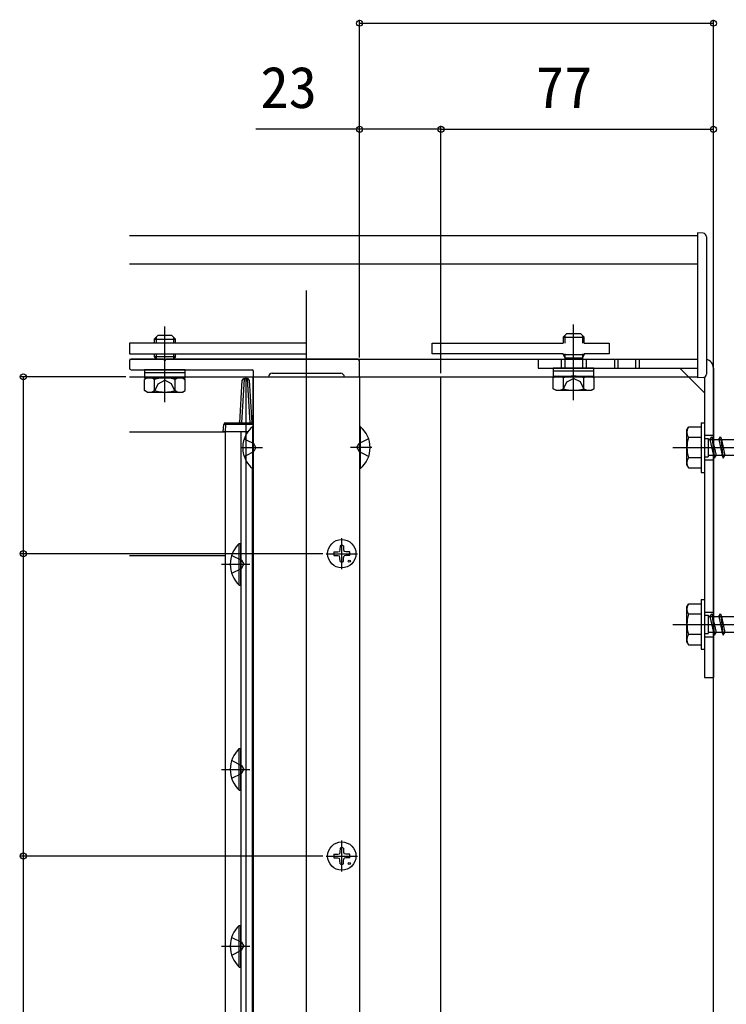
# Model space of a CAD drawing. Units: millimetres, scale not verified. Extents: x -700 to 700, y -1043 to 1037.
# Drawn here: x 319 to 518.6, y 192.9 to 471.4 of the extents above; entities that cross this region are included whole.
import ezdxf
from ezdxf.enums import TextEntityAlignment as Align

# ---------------------------------------------------------------- set-up
doc = ezdxf.new("R2010")
doc.units = ezdxf.units.MM
doc.header["$LTSCALE"] = 6
for name, color, linetype in [('0-3_YKK_12', 2, 'Continuous'), ('0-4_YKK_13', 4, 'Continuous'), ('0-5_YKK_D', 6, 'Continuous'), ('0-7_YSS_K', 3, 'Continuous')]:
    doc.layers.add(name, color=color, linetype=linetype)
doc.styles.add('ＭＳ ゴシック', font='')
doc.styles.get('ＭＳ ゴシック').set_extended_font_data('MS Gothic')

msp = doc.modelspace()

# ---------------------------------------------------------------- linework, layer by layer
at = {"layer": '0-3_YKK_12'}
for p, q in [((350, 410.358), (510.5, 410.358)), ((350, 402.359), (510.5, 402.359)), ((400, 72.787), (400, 394.734)), ((360, 363.236), (360, 384.647)), ((350, 370.358), (510.5, 370.358)), ((383, 370.358), (438, 370.358)), ((383, 99.358), (383, 370.358)), ((385, 370.358), (415, 370.358)), ((385, 99.358), (385, 370.358)), ((438, 99.358), (438, 370.358)), ((350, 354.858), (376.875, 354.858)), ((377, 354.858), (377, 113.851)), ((381.5, 354.858), (381.5, 113.851)), ((381.5, 350.358), (387.55, 350.358)), ((418.5, 350.358), (412.45, 350.358)), ((503.5, 350.358), (606.539, 350.358)), ((384.7, 344.502), (384.7, 113.851)), ((410, 315.958), (410, 324.758)), ((405.6, 320.358), (414.4, 320.358)), ((350, 319.856), (376.892, 319.856)), ((503.5, 300.358), (606.539, 300.358)), ((410, 230.458), (410, 239.258)), ((405.6, 234.858), (414.4, 234.858))]:
    msp.add_line(p, q, dxfattribs=at)
for points in [[(385, 370.358), (385, 99.358), (385, 98.358)], [(415, 370.358), (415, 99.358), (415, 98.358)]]:
    msp.add_lwpolyline(points, dxfattribs=at)
at = {"layer": '0-4_YKK_13'}
for p, q in [((513, 409.964), (513, 403.956)), ((513, 403.956), (513, 402.558)), ((510.5, 403.692), (510.5, 371.558)), ((513, 402.558), (513, 371.558)), ((475.5, 363.736), (475.5, 385.147)), ((357, 381.057), (358, 382.057)), ((357.54, 381.597), (357.54, 379.858)), ((362, 382.057), (358, 382.057)), ((363, 381.057), (362, 382.057)), ((362.46, 381.597), (362.46, 379.858)), ((472.5, 381.557), (473.5, 382.557)), ((472.5, 381.557), (478.5, 381.557)), ((472.5, 381.557), (472.5, 379.857)), ((473.04, 382.097), (473.04, 379.857)), ((477.5, 382.557), (473.5, 382.557)), ((478.5, 381.557), (477.5, 382.557)), ((477.96, 382.097), (477.96, 379.857)), ((478.5, 379.857), (478.5, 381.557)), ((357, 381.057), (363, 381.057)), ((357, 381.057), (357, 379.858)), ((363, 379.858), (363, 381.057)), ((357, 376.858), (357, 376.157)), ((357, 376.157), (363, 376.157)), ((357, 376.157), (357.462, 375.358)), ((357.54, 376.858), (357.54, 375.358)), ((360, 367.358), (360, 377.358)), ((362.46, 376.858), (362.46, 375.358)), ((363, 376.157), (362.538, 375.358)), ((363, 376.157), (363, 376.858)), ((472.5, 376.857), (472.5, 376.657)), ((472.5, 376.657), (478.5, 376.657)), ((478.5, 376.657), (477.96, 375.722)), ((478.5, 376.657), (478.5, 376.857)), ((350, 375.358), (510.5, 375.358)), ((350, 374.858), (350, 372.858)), ((359.542, 375.358), (350.5, 375.358)), ((359.732, 375.222), (360.268, 375.222)), ((415, 370.658), (415, 374.858)), ((465.5, 375.358), (465.5, 372.858)), ((472, 375.358), (472, 372.858)), ((473, 375.358), (473, 372.858)), ((478, 375.358), (478, 372.858)), ((479, 375.358), (479, 372.858)), ((487, 375.358), (487, 372.858)), ((488, 375.358), (488, 372.858)), ((493, 375.358), (493, 372.858)), ((494, 375.358), (494, 372.858)), ((350.5, 372.358), (384.7, 372.358)), ((365.75, 372.358), (354.25, 372.358)), ((354.25, 371.558), (354.25, 370.057)), ((354.25, 371.558), (365.75, 371.558)), ((365.75, 370.057), (365.75, 371.558)), ((385, 372.058), (385, 370.658)), ((385.3, 370.358), (387, 370.358)), ((390.3, 371.358), (409.7, 371.358)), ((413, 370.358), (414.7, 370.358)), ((465.5, 372.858), (510.5, 372.858)), ((470.5, 370.557), (469.726, 370.111)), ((481.25, 372.858), (469.75, 372.858)), ((469.75, 372.058), (469.75, 370.557)), ((469.75, 372.058), (481.25, 372.058)), ((469.75, 370.557), (481.25, 370.557)), ((470.5, 370.557), (480.5, 370.557)), ((480.5, 370.557), (481.273, 370.111)), ((481.25, 370.557), (481.25, 372.058)), ((505.5, 372.858), (512.5, 365.858)), ((510.5, 371.558), (510.5, 370.058)), ((513, 371.558), (513, 371.151)), ((515, 372.858), (515, 285.358)), ((355, 370.057), (354.226, 369.611)), ((354.226, 366.504), (354.226, 369.611)), ((354.25, 370.057), (365.75, 370.057)), ((355, 370.057), (365, 370.057)), ((357.113, 366.504), (357.113, 369.611)), ((362.887, 366.504), (362.887, 369.611)), ((365, 370.057), (365.773, 369.611)), ((365.773, 366.504), (365.773, 369.611)), ((381.154, 357.358), (381.89, 369.388)), ((382.389, 369.782), (381.629, 357.358)), ((382.389, 369.858), (382.389, 369.782)), ((383.313, 369.782), (383.313, 369.858)), ((384.073, 357.358), (383.313, 369.782)), ((383.812, 369.388), (384.548, 357.358)), ((469.727, 367.004), (469.727, 370.111)), ((472.613, 367.004), (472.613, 370.111)), ((478.387, 367.004), (478.387, 370.111)), ((481.273, 367.004), (481.273, 370.111)), ((512.061, 370.153), (510.5, 370.058)), ((512.5, 370.285), (512.5, 285.358)), ((355, 366.057), (354.226, 366.504)), ((355, 366.057), (365, 366.057)), ((365, 366.057), (365.773, 366.504)), ((470.5, 366.557), (469.726, 367.004)), ((470.5, 366.557), (480.5, 366.557)), ((480.5, 366.557), (481.273, 367.004)), ((376.501, 354.858), (376.625, 356.888)), ((377.124, 356.888), (377, 354.858)), ((377.124, 357.358), (377.124, 356.888)), ((511.5, 357.358), (511.5, 343.358)), ((511.5, 357.358), (512.5, 357.358)), ((512.5, 357.358), (512.5, 343.358)), ((377, 354.858), (376.501, 354.858)), ((384.752, 356.258), (385, 356.258)), ((384.752, 356.258), (384.752, 344.458)), ((385, 344.458), (385, 356.258)), ((415, 356.258), (415, 344.458)), ((415.248, 356.258), (415, 356.258)), ((415.248, 344.458), (415.248, 356.258)), ((507.5, 355.358), (507.933, 356.108)), ((507.5, 345.358), (507.5, 355.358)), ((511.5, 356.108), (507.931, 356.108)), ((511.5, 356.108), (511.5, 344.608)), ((512.5, 353.858), (515, 353.858)), ((385.744, 350.358), (385.135, 351.503)), ((414.256, 350.358), (414.865, 351.503)), ((417.583, 352.858), (414.865, 351.503)), ((511.5, 353.245), (507.947, 353.245)), ((512.5, 352.958), (513.5, 352.958)), ((513.5, 352.958), (513.5, 347.758)), ((513.5, 352.608), (551.5, 352.608)), ((514, 352.608), (514.5, 353.358)), ((514, 352.608), (515, 348.108)), ((514.5, 353.358), (515.25, 347.358)), ((514.5, 353.358), (514.75, 352.608)), ((514.75, 352.608), (515.75, 348.108)), ((514.75, 352.608), (516.5, 352.608)), ((517, 353.358), (517.75, 347.358)), ((517.25, 352.608), (518.25, 348.108)), ((385.744, 350.358), (385.135, 349.213)), ((414.256, 350.358), (414.865, 349.213)), ((417.583, 347.858), (414.865, 349.213)), ((552.5, 348.108), (513.5, 348.108)), ((515, 348.108), (515.25, 347.358)), ((515.25, 347.358), (515.75, 348.108)), ((517.5, 348.108), (515.75, 348.108)), ((507.5, 345.358), (507.933, 344.608)), ((511.5, 347.471), (507.947, 347.471)), ((512.5, 347.758), (513.5, 347.758)), ((512.5, 346.858), (515, 346.858)), ((384.752, 344.458), (385, 344.458)), ((415.248, 344.458), (415, 344.458)), ((507.931, 344.608), (511.5, 344.608)), ((511.5, 343.358), (512.5, 343.358)), ((381.5, 311.458), (381.5, 323.258)), ((407.755, 320.858), (408.863, 320.877)), ((408.863, 320.877), (409.38, 320.978)), ((409.481, 321.495), (409.38, 320.978)), ((409.5, 322.603), (409.481, 321.495)), ((410.5, 322.603), (410.519, 321.495)), ((410.519, 321.495), (410.62, 320.978)), ((411.137, 320.877), (410.62, 320.978)), ((412.245, 320.858), (411.137, 320.877)), ((407.755, 319.858), (408.863, 319.838)), ((408.863, 319.838), (409.38, 319.738)), ((409.481, 319.221), (409.38, 319.738)), ((409.5, 318.113), (409.481, 319.221)), ((410.5, 318.113), (410.519, 319.221)), ((410.519, 319.221), (410.62, 319.738)), ((411.137, 319.838), (410.62, 319.738)), ((412.245, 319.858), (411.137, 319.838)), ((376, 317.358), (384.054, 317.358)), ((380.991, 311.458), (381.5, 311.458)), ((511.5, 307.358), (511.5, 293.358)), ((511.5, 307.358), (512.5, 307.358)), ((512.5, 307.358), (512.5, 293.358)), ((507.5, 305.358), (507.933, 306.108)), ((507.5, 295.358), (507.5, 305.358)), ((511.5, 306.108), (507.931, 306.108)), ((511.5, 306.108), (511.5, 294.608)), ((512.5, 303.858), (515, 303.858)), ((511.5, 303.245), (507.947, 303.245)), ((512.5, 302.958), (513.5, 302.958)), ((513.5, 302.958), (513.5, 297.758)), ((513.5, 302.608), (551.5, 302.608)), ((514, 302.608), (514.5, 303.358)), ((514, 302.608), (515, 298.108)), ((514.5, 303.358), (515.25, 297.358)), ((514.5, 303.358), (514.75, 302.608)), ((514.75, 302.608), (515.75, 298.108)), ((514.75, 302.608), (516.5, 302.608)), ((517, 303.358), (517.75, 297.358)), ((517.25, 302.608), (518.25, 298.108)), ((552.5, 298.108), (513.5, 298.108)), ((515, 298.108), (515.25, 297.358)), ((515.25, 297.358), (515.75, 298.108)), ((517.5, 298.108), (515.75, 298.108)), ((507.5, 295.358), (507.933, 294.608)), ((511.5, 297.471), (507.947, 297.471)), ((512.5, 297.758), (513.5, 297.758)), ((512.5, 296.858), (515, 296.858)), ((507.931, 294.608), (511.5, 294.608)), ((511.5, 293.358), (512.5, 293.358)), ((512.5, 285.358), (515, 285.358)), ((381.501, 253.458), (381.501, 265.258)), ((376.001, 259.358), (384.054, 259.358)), ((380.992, 253.458), (381.501, 253.458)), ((409.5, 237.103), (409.481, 235.995)), ((410.5, 237.103), (410.519, 235.995)), ((407.755, 235.358), (408.863, 235.377)), ((407.755, 234.358), (408.863, 234.338)), ((408.863, 235.377), (409.38, 235.478)), ((408.863, 234.338), (409.38, 234.238)), ((409.481, 235.995), (409.38, 235.478)), ((409.481, 233.721), (409.38, 234.238)), ((410.519, 235.995), (410.62, 235.478)), ((410.519, 233.721), (410.62, 234.238)), ((411.137, 235.377), (410.62, 235.478)), ((411.137, 234.338), (410.62, 234.238)), ((412.245, 235.358), (411.137, 235.377)), ((412.245, 234.358), (411.137, 234.338)), ((409.5, 232.613), (409.481, 233.721)), ((410.5, 232.613), (410.519, 233.721)), ((381.501, 203.458), (381.501, 215.258)), ((376.001, 209.358), (384.054, 209.358)), ((380.992, 203.458), (381.501, 203.458))]:
    msp.add_line(p, q, dxfattribs=at)
for points in [[(512.061, 410.962), (510.5, 411.058), (510.5, 403.692)], [(472.5, 376.858), (435.5, 376.858), (435.5, 379.858), (472.5, 379.858)], [(478.5, 379.858), (485.5, 379.858), (485.5, 376.858), (478.5, 376.858)], [(472.5, 376.657), (473.04, 375.722), (477.96, 375.722)], [(473.04, 376.857), (473.04, 375.722), (473.04, 375.357)], [(477.96, 376.857), (477.96, 375.722), (477.96, 375.357)], [(414.5, 375.358), (400, 375.358), (360.458, 375.358)], [(354.25, 372.358), (354.25, 371.558), (365.75, 371.558), (365.75, 372.358)], [(469.75, 372.858), (469.75, 372.058), (481.25, 372.058), (481.25, 372.858)], [(356.95, 366.055), (358.1, 368.413), (360, 369.423)], [(363.05, 366.055), (361.9, 368.413), (360, 369.423)], [(382.389, 369.858), (383, 369.858), (383.313, 369.858)], [(383.313, 369.782), (383, 369.782), (382.389, 369.782)], [(472.45, 366.555), (473.6, 368.913), (475.5, 369.923)], [(478.55, 366.555), (477.4, 368.913), (475.5, 369.923)], [(377.124, 357.358), (383, 357.358), (385.018, 357.358)], [(385, 356.888), (383, 356.888), (377.124, 356.888)], [(383.452, 354.858), (383, 354.858), (377, 354.858)], [(382.417, 352.858), (383, 352.567), (385.135, 351.503)], [(516.5, 352.608), (517, 353.358), (517.25, 352.608)], [(516.5, 352.608), (517.5, 348.108), (517.75, 347.358), (518.25, 348.108)], [(382.417, 347.858), (383, 348.148), (385.135, 349.213)], [(380.991, 311.458), (380.991, 323.258), (381.5, 323.258)], [(378.889, 319.858), (381.667, 318.503), (382.276, 317.358)], [(378.889, 314.858), (381.667, 316.213), (382.276, 317.358)], [(516.5, 302.608), (517, 303.358), (517.25, 302.608)], [(516.5, 302.608), (517.5, 298.108), (517.75, 297.358), (518.25, 298.108)], [(380.992, 253.458), (380.992, 265.258), (381.501, 265.258)], [(378.89, 261.858), (381.668, 260.503), (382.277, 259.358)], [(378.89, 256.858), (381.668, 258.213), (382.277, 259.358)], [(380.992, 203.458), (380.992, 215.258), (381.501, 215.258)], [(378.89, 211.858), (381.668, 210.503), (382.277, 209.358)], [(378.89, 206.858), (381.668, 208.213), (382.277, 209.358)]]:
    msp.add_lwpolyline(points, dxfattribs=at)
msp.add_lwpolyline([(350, 379.858), (350, 376.858), (400, 376.858), (400, 379.858)], close=True, dxfattribs=at)
for centre, radius in [((410, 320.358), 4), ((412.121, 318.236), 0.3), ((410, 234.858), 4), ((412.121, 232.736), 0.3)]:
    msp.add_circle(centre, radius, dxfattribs=at)
for centre, radius, start, end in [((512, 409.964), 1, 0.00015, 86.50017), ((350.5, 374.858), 0.5, 90, 180), ((359.542, 375.158), 0.2, 23.57818, 90), ((360, 375.358), 0.3, 203.57818, 336.42182), ((360.458, 375.158), 0.2, 90, 156.42182), ((414.5, 374.858), 0.5, 0, 90), ((512.5, 372.858), 2.5, 0, 78.46304), ((350.5, 372.858), 0.5, 180, 270), ((384.7, 372.058), 0.3, 0, 90), ((385.3, 370.658), 0.3, 180, 270), ((390.3, 370.358), 1, 90, 180), ((409.7, 370.358), 1, 0, 90), ((414.7, 370.658), 0.3, 270, 360), ((471.17, 368.001), 2.556, 55.61708, 124.38292), ((475.5, 361.004), 9.554, 72.41276, 107.58724), ((479.83, 368.001), 2.556, 55.61708, 124.38292), ((512, 371.151), 1, 273.5, 0), ((355.67, 367.501), 2.556, 55.61708, 124.38292), ((360, 360.504), 9.554, 72.41276, 107.58724), ((364.33, 367.501), 2.556, 55.61708, 124.38292), ((382.389, 369.358), 0.5, 90, 176.5), ((382.347, 369.322), 0.462, 84.80562, 171.70031), ((383.313, 369.358), 0.5, 3.5, 90), ((383.355, 369.322), 0.462, 8.29969, 95.19438), ((355.67, 368.613), 2.556, 235.61708, 304.38292), ((360, 375.611), 9.554, 252.41276, 287.58724), ((364.33, 368.613), 2.556, 235.61708, 304.38292), ((471.17, 369.113), 2.556, 235.61708, 304.38292), ((475.5, 376.111), 9.554, 252.41276, 287.58724), ((479.83, 369.113), 2.556, 235.61708, 304.38292), ((377.124, 356.858), 0.5, 90, 176.5), ((376.875, 354.836), 2.068, 83.06854, 96.93146), ((380.683, 357.858), 0.5, 269.98861, 356.5), ((385.018, 357.858), 0.5, 183.5, 270.11295), ((389.7, 350.358), 7.7, 150.47373, 209.52627), ((389.7, 350.358), 7.7, 129.98312, 150.47373), ((410.3, 350.358), 7.7, 309.98312, 50.01688), ((510.056, 354.688), 2.556, 146.25178, 214.38425), ((517.053, 350.358), 9.553, 162.41205, 197.58795), ((389.7, 350.358), 7.7, 209.52627, 230.01688), ((510.056, 346.028), 2.556, 145.61575, 213.74822), ((386.732, 317.358), 8.232, 134.2189, 225.7811), ((410, 320.358), 2.3, 167.44414, 192.55586), ((410, 320.358), 2.3, 77.44414, 102.55586), ((410, 320.358), 2.3, 347.44414, 12.55586), ((410, 320.358), 2.3, 257.44414, 282.55586), ((510.056, 304.688), 2.556, 146.25178, 214.38425), ((517.053, 300.358), 9.553, 162.41205, 197.58795), ((510.056, 296.028), 2.556, 145.61575, 213.74822), ((386.733, 259.358), 8.232, 134.2189, 225.7811), ((410, 234.858), 2.3, 77.44414, 102.55586), ((410, 234.858), 2.3, 167.44414, 192.55586), ((410, 234.858), 2.3, 347.44414, 12.55586), ((410, 234.858), 2.3, 257.44414, 282.55586), ((386.733, 209.358), 8.232, 134.2189, 225.7811)]:
    msp.add_arc(centre, radius, start, end, dxfattribs=at)
at = {"layer": '0-5_YKK_D'}
for p, q in [((415, 375.858), (415, 471.358)), ((515, 420.358), (515, 471.358)), ((415, 470.358), (515, 470.358)), ((415, 375.858), (415, 441.358)), ((438, 371.358), (438, 441.358)), ((438, 371.358), (438, 441.358)), ((438, 440.358), (515, 440.358)), ((515, 420.358), (515, 441.358)), ((349, 370.358), (319, 370.358)), ((320, 370.358), (320, 320.358)), ((404.6, 320.358), (319, 320.358)), ((404.6, 320.358), (319, 320.358)), ((320, 320.358), (320, 234.858)), ((404.6, 234.858), (319, 234.858)), ((404.6, 234.858), (319, 234.858)), ((320, 234.858), (320, 149.358))]:
    msp.add_line(p, q, dxfattribs=at)
msp.add_lwpolyline([(438, 440.358), (415, 440.358), (385.691, 440.358)], dxfattribs=at)
for centre in [(415, 470.358), (515, 470.358), (415, 440.358), (438, 440.358), (438, 440.358), (515, 440.358), (320, 370.358), (320, 320.358), (320, 320.358), (320, 234.858), (320, 234.858)]:
    msp.add_circle(centre, 0.85, dxfattribs=at)
at = {"layer": '0-7_YSS_K'}
msp.add_line((515, -262.802), (515, 420.358), dxfattribs=at)

# ---------------------------------------------------------------- texts
at = {"layer": '0-5_YKK_D', "style": 'ＭＳ ゴシック'}
for s, p in [('23', (387.009, 442.858)), ('77', (464.818, 442.858))]:
    msp.add_text(s, height=11.73, dxfattribs=at).set_placement(p, align=Align.BOTTOM_LEFT)

doc.saveas('drawing.dxf')
